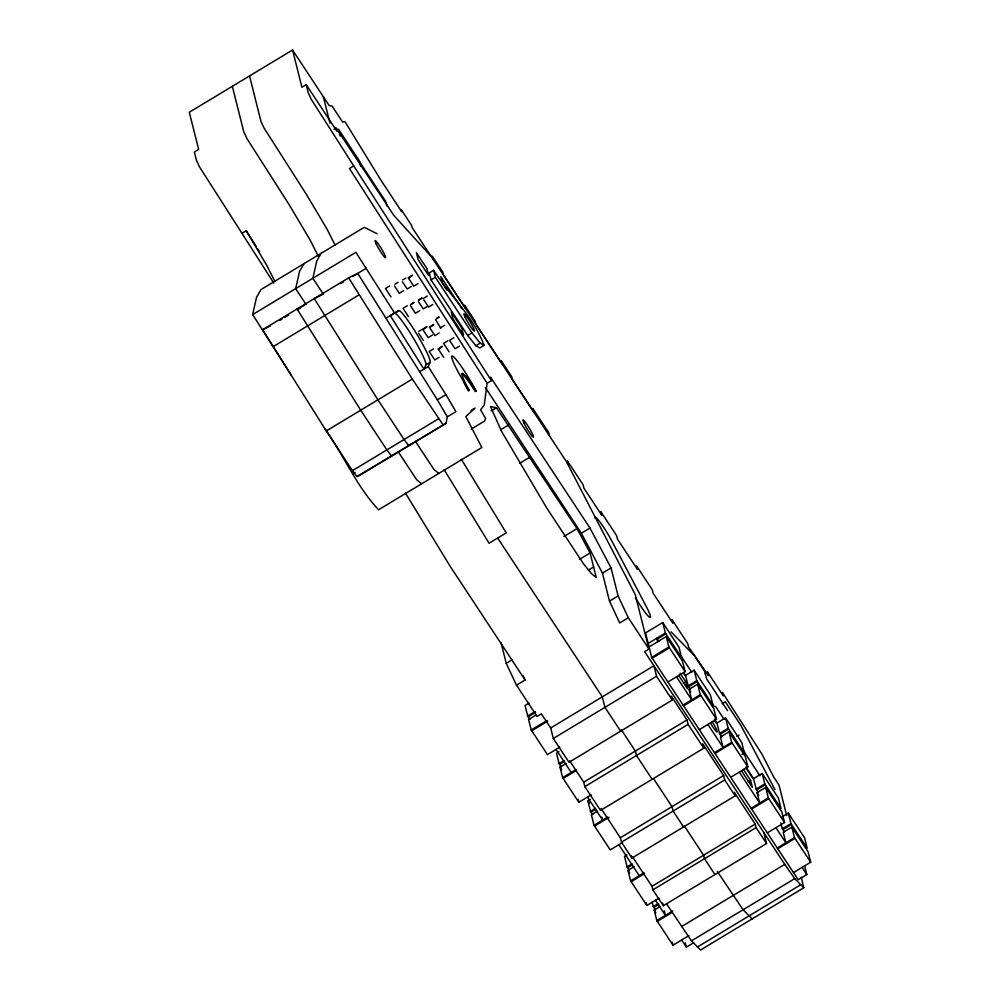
<?xml version="1.0" encoding="UTF-8"?>
<svg xmlns="http://www.w3.org/2000/svg" width="1000" height="1000" viewBox="0 0 1000 1000"><rect width="100%" height="100%" fill="white"/><g stroke="black" fill="none" stroke-linecap="round" stroke-linejoin="round"><path stroke-width="1.5" d="M487.113 383.263L491.425 380.662L353.75 165.925L349.45 168.525L487.113 383.263L484.237 405.075L480.613 409.9L485.613 418.537L484.538 421.087L471.3 429.062M446.037 423.312L447.325 416.825L437.337 399.85L357.75 273.412L348.663 277.863L262.625 329.725L326.287 430.95L352.45 470.65L356.9 476.525L360 475.175L446.037 423.312L356.9 476.525M291.337 375.3L252.65 314.575L256.525 297.3L261 289.562L364.25 227.338L377.125 233.725M430.213 362.188L425.913 364.787L423.95 369.162L390.275 315.663L398.488 310.863A30.325 3.362 58.9 0 1 415.625 332.175A30.325 3.362 58.9 0 1 430.213 362.188L428.25 366.562L419.65 371.75M304.025 263.637L299.55 271.375L295.663 288.637L306.125 304.525M321.238 253.263L316.75 261L312.875 278.275L323.338 294.15L314.25 298.612L377.912 399.837L404.075 439.538L408.525 445.412L411.625 444.062M475.075 408.013L465.838 416.55L481.838 447.512L378.587 509.75C356.65 486.625 343.525 454.85 325 428.8M408.925 277.938L412.512 275.212L408.212 277.8L413.75 286.212L418.05 283.625M410.588 304.988L414.175 302.262L410.95 304.212M418.425 300.637L422.013 297.9L418.787 299.85M423.375 329.375L426.962 326.65L422.663 329.237L428.2 337.65L432.5 335.05M430.05 327.312L433.638 324.588L429.338 327.175L434.888 335.588L439.188 333M438.85 349.012L442.438 346.287L438.137 348.888L443.675 357.287M704.95 673.688L707.6 672.087L708.475 675.588L688.562 646.975L687.688 643.475L671.988 619.65L672.875 623.15L653.138 593.2L652.262 589.712L636.562 565.887L637.438 569.388L617.45 539.05L616.575 535.55L600.875 511.725L601.75 515.225L583.95 488.212L583.075 484.712L567.375 460.9L568.25 464.387L412.2 227.638L411.65 225.463L401.188 209.575L401.737 211.762L380.8 180L345.012 121.7L342.55 121.95L332.088 106.075L329.188 105.588L292.562 50L189.312 112.238L198.675 149.475L194.363 152.075L196.438 160.287L199.488 166.887L273.8 283.1M336.987 131.35L306.212 84.65L301.913 87.25L292.562 50M333.963 129.15L336.112 127.863L393.675 215.2L430.975 256.275M241.9 233.35L246.2 230.75L256.275 246.462M252.65 314.575L355.887 252.338L394.588 313.075L398.488 310.863M279.538 320.55L282.137 318.975M284.75 317.413L288.663 315.05M297.787 309.55L300.387 307.975M340.8 283.625L343.413 282.05M352.537 276.55L366.35 268.225M273.238 346.6L359.275 294.738M389.762 285.887L385.462 288.475L391 296.887M394.837 284.237L398.062 282.3M402.713 279.95L405.938 278M433.612 270.3L429.3 272.9L431.062 279.887L467.688 335.475L475.863 345.7L479.787 347.962L484.087 345.363C473.413 316.475 449.938 295.663 433.612 270.3L435.363 277.3L471.987 332.887L480.163 343.113L484.087 345.363M403.612 290.712L399.3 293.3L394.55 286.087M411.488 286.413L407.175 289L402.425 281.8M431.062 279.887L435.363 277.3M385.975 318.263L394.588 313.075M403.013 308.3L407.325 305.712M423.025 298.65L427.325 296.05M419.712 310.675L415.412 313.275L410.662 306.062M427.562 306.312L423.25 308.913L418.5 301.7M432.863 304.462L428.562 307.062L423.812 299.85M436.987 318.175L439.137 316.875L435.55 319.6L440.775 328.25M418.85 331.337L422.075 329.4M440.375 327.887L444.675 325.288M433.512 348.913L429.212 351.512L434.75 359.925L439.062 357.325M447.875 340.8L443.575 343.4L449.113 351.812M453.837 337.738L449.538 340.325L455.075 348.738L459.375 346.138M467.688 335.475L471.987 332.887M326.287 430.95L412.325 379.087L442.938 424.675M475.863 345.7L480.163 343.113M437.337 399.85L445.938 394.663L455.925 411.637L447.325 416.825M461.562 373.862A25.9 2.875 58.9 0 1 475.262 391.512L476.112 391A25.9 2.875 58.9 0 0 462.425 373.338A25.9 2.875 58.9 0 0 469.225 390.387L468.375 390.9A25.9 2.875 58.9 0 1 463.762 382.025M352.45 470.65L438.488 418.8M352.675 473.862L355.138 472.388M471.1 410.412L473.75 408.812M491.15 410.9L496.413 407.725L577.038 528.587L590.112 552.975L596.263 577.45L591.438 573.612L583.425 563.7L546.8 508.125L501.625 431.475L490.5 406.562L496.413 407.725M500.662 429.762L508.263 425.188M519.825 463.225L529.938 457.125M563.888 536.512L577.038 528.587M589.963 528.038L611.075 567.962L618.1 595.938L628.325 617.762L619.712 622.95L609.487 601.125L602.463 573.15L581.35 533.225L589.963 528.038L490.538 377.163L491.425 380.662M579.6 559.312L590.112 552.975M588.375 570.138L593.638 566.962M602.463 573.15L611.075 567.962M569.675 760.863L583.725 782.175L584.837 786.612L600.538 810.425L703.775 748.2L688.088 724.375L686.975 719.938L671.275 696.125L672.262 700.062L569.012 762.288L553.312 738.475L550.688 727.975L541.375 713.85L537.075 716.438L516.475 685.175L506.25 663.363L512.388 659.65M609.487 601.125L618.1 595.938M516.475 685.175L525.075 680L523.162 675.9M529.05 703.125L525.075 705.525L527.712 716.012L529.888 719.312M662.738 622.55L665.375 633.038L681.6 657.65L678.962 647.163L662.738 622.55L645.537 632.925L651.688 657.4L798.188 879.737L806.8 874.55L804.625 865.9M527.712 716.012L535.087 711.575M648.175 643.413L665.375 633.038M528.237 716.8L535.612 712.362M657.288 639.012L665.9 633.825M535.962 715.075L528.587 719.513L531.225 730L547.45 754.613L559.738 747.212M649.05 646.912L666.25 636.538L682.475 661.15L685.113 671.637L667.9 682.013M567.013 462.725L635.25 594.612L648.925 649.025L644.625 651.612L784.762 864.362L794.712 878.637L803.787 887.763L700.55 950L691.462 940.863L666.45 903.725M531.225 730L547.112 720.438M651.688 657.4L668.888 647.025L666.25 636.538M531.75 730.8L547.638 721.225M652.2 658.188L669.412 647.825M550.688 727.975L653.925 665.75L656.562 676.237L672.262 700.062M553.312 738.475L656.562 676.237M558.938 751.688L556.475 753.162L559.113 763.662L561.287 766.95M690.337 689.163L688.162 685.863L685.537 675.375L694.137 670.188L710.35 694.8L712.987 705.288L696.775 680.688L694.137 670.188M683.275 683.275L685.738 681.787L680.1 673.238M559.113 763.662L564.025 760.7M688.162 685.863L696.775 680.688M559.625 764.45L564.55 761.488M688.688 686.663L697.288 681.475M591.138 794.85L578.837 802.262L562.625 777.65L559.987 767.163L566.138 763.45M676.5 676.825L691.688 699.862L689.05 689.362L697.65 684.175L713.863 708.787L716.5 719.287L699.3 729.65M562.625 777.65L576.15 769.5M683.075 705.05L700.288 694.675L697.65 684.175M563.138 778.438L576.375 770.462M683.6 705.837L700.8 695.462M583.725 782.175L686.975 719.938M722.138 703.763L725.362 701.812L740.825 725.288L774.975 789.538M584.837 786.612L688.088 724.375M592.675 814.6L590.5 811.3L587.863 800.812L590.325 799.325M721.737 736.812L719.562 733.512L716.925 723.025L725.525 717.837L741.75 742.438L744.388 752.938L741.925 754.412M590.5 811.3L595.425 808.337M719.562 733.512L728.162 728.325L725.525 717.837M591.025 812.087L595.938 809.125M720.088 734.3L728.688 729.112M597.525 811.1L591.388 814.8L594.012 825.288L610.237 849.9L622.525 842.487M730.688 777.3L747.9 766.925L745.263 756.438L729.05 731.825L720.438 737.013L723.075 747.5L707.9 724.463M736.925 736.375L739.075 735.075M594.012 825.288L607.537 817.138M714.475 752.688L731.675 742.312L729.05 731.825M594.538 826.075L609.1 817.3M714.987 753.475L732.2 743.1M632.725 857.113L651.975 886.338L652.862 889.837L663.325 905.713L766.575 843.475L756.1 827.6L755.225 824.1L734.3 792.337L735.175 795.837L631.925 858.075L621.462 842.188L620.35 837.763L723.6 775.525L702.663 743.763L703.775 748.2M621.462 842.188L724.712 779.963L723.6 775.525M626.95 854.912L624.5 856.388L627.125 866.888L629.3 870.175M748.15 781.838L750.612 780.35L743.363 769.362M758.363 792.387L756.188 789.1L753.55 778.6L762.163 773.413L778.375 798.025L781.012 808.512L764.788 783.913L762.163 773.413M627.125 866.888L632.05 863.925M756.188 789.1L764.788 783.913M627.65 867.675L632.562 864.712M756.712 789.887L765.312 784.7M659.15 898.075L646.862 905.487L630.65 880.875L628.013 870.387L634.15 866.675M739.287 772.113L759.7 803.088L757.062 792.588L765.675 787.4L781.888 812.013L784.525 822.513L767.312 832.875M630.65 880.875L644.163 872.725M751.1 808.275L768.312 797.9L765.675 787.4M631.163 881.663L644.4 873.688M751.625 809.062L768.825 798.688M651.975 886.338L755.225 824.1M652.862 889.837L756.1 827.6M782.175 816.825L788.325 813.112L804.538 837.725L807.175 848.225L790.95 823.612L788.325 813.112M655.462 909.887L653.288 906.587L658.213 903.625M784.525 832.087L782.35 828.8L790.95 823.612M653.812 907.375L658.725 904.412M782.875 829.587L791.475 824.4M689 935.55L673.025 945.188L656.812 920.575L654.175 910.088L660.312 906.375M793.475 872.588L810.688 862.212L808.05 851.712L791.838 827.113L783.225 832.288L785.863 842.788L775.925 827.688M656.812 920.575L672.788 910.95M777.262 847.975L794.475 837.6L791.838 827.113M657.325 921.363L671.888 912.588M777.775 848.763L794.987 838.388M681.525 926.6L784.762 864.362M691.462 940.863L794.712 878.637M681.625 940L686.338 947.15L693.713 942.7M697.513 946.95L800.763 884.725M304.825 305.163L297.038 308.975L360.712 410.213L386.875 449.913L391.312 455.788L394.425 454.438M262.625 329.725L270.413 325.9M438.812 473.45L433.837 469.325L415.412 441.375M421.6 483.812L416.625 479.7L398.212 451.75M752.163 918.888L743.088 909.75L717.237 871.338M671.05 631.85L694.325 655.575L704.788 671.462L706.65 678.875L727.588 710.638M707.6 672.087L723.3 695.913L722.425 692.412L761.9 754.05L773.8 777.163L779.025 785.1L786.65 815.45M461.938 308.7L440.838 276.688L442.587 283.675L446.812 290.087M359.562 161.75L385.725 201.45L386.85 205.95M715.487 706.275L724.062 719.287M680.662 655.462L691.812 672.35M711.525 702.237L714.412 706.762M742.075 748.662L759.963 775.812M728.162 728.325L744.388 752.938M668.888 647.025L685.113 671.637M700.288 694.675L716.5 719.287M731.675 742.312L747.9 766.925M768.312 797.9L784.525 822.513M794.475 837.6L810.688 862.212M683.85 672.812L685.537 675.375M714.4 719.175L716.925 723.025M745.9 766.988L753.55 778.6M683.7 673.462L685.413 676.075M714.613 720.387L716.338 723M746.4 768.612L753.275 779.05M658.95 641.525L656.775 638.225L657.65 641.725M689.05 689.362L690.75 691.963M757.062 792.588L758.775 795.188M678.637 675.35L687.487 688.787L685.738 681.787M741.9 771.475L752.362 787.35L750.612 780.35M802.087 867.4L806.8 874.55M485.363 387.55L581.35 533.225M628.325 617.762L648.925 649.025M724.712 779.963L735.175 795.837M403.812 309.5L408.562 316.712M418.575 333.188L423.325 340.4M497.663 538.05L602.3 696.862L604.938 707.35L620.638 731.175M621.3 729.75L635.35 751.062L636.462 755.487L652.163 779.312M653.55 778.688L671.975 806.637L673.088 811.075L683.55 826.95M684.35 826L703.6 855.212L704.488 858.713L714.95 874.6M525.075 680L450.337 566.575L405.438 493.05M601.1 808.538L620.35 837.763M556.05 749.425L571.225 772.463M587.45 797.075L602.625 820.1L601.875 817.113M618.837 844.712L639.25 875.688M655.462 900.3L665.413 915.387L664.287 910.888M587.863 800.812L589.575 803.4M559.987 767.163L561.7 769.75M628.013 870.387L629.712 872.975M654.175 910.088L655.875 912.675M257.95 249.088L259.625 251.7M353.75 165.925L311.337 99.462L308.288 92.875L306.212 84.65M428.25 366.562L445.938 394.663M348.663 277.863L412.325 379.087M461.362 459.338L506.262 532.863L489.05 543.237L444.162 469.712M246.2 230.75L266.825 265.45L274.837 281.325M335.062 245.025L327.062 229.15L306.425 194.45L264.025 127.987L260.963 121.4L249.537 75.925M318.525 256.712L309.85 239.525L289.212 204.825L246.812 138.363L243.75 131.762L232.338 86.3M780.85 822.8L782.35 828.8M763.838 832.6L766.575 843.475M685.25 942.825L686.338 947.15M549.5 435.925L548.612 432.425L532.925 408.612L533.737 411.875L512.425 379.525L511.7 376.637L501.225 360.763L501.95 363.638L475.788 323.938L475.062 321.05L464.6 305.175L465.325 308.05L443.5 274.938L442.788 272.062L432.312 256.175L433.125 259.4M662.638 902.987L663.325 905.713M672.275 942.188L673.025 945.188M652.163 902.087L653.288 906.587M646.112 902.487L646.862 905.487M631.337 855.738L631.925 858.075M578.088 799.262L578.837 802.262M501.062 642.738L506.25 663.363M360.688 166.25L359.325 160.825L338.4 129.062L340.15 136.05M323.338 96.7L329.963 123.112M801.312 877.2L803.787 887.763M635.487 597.8A23.012 2.55 58.9 0 0 649.262 617.075A23.012 2.55 58.9 0 0 645.9 605.788L612.562 542.375A20.213 2.237 58.9 0 0 600.862 523.237A20.213 2.237 58.9 0 0 595.05 518.138M469.225 390.387A28.112 3.113 58.9 0 1 452.175 355.988A28.112 3.113 58.9 0 1 476.112 391M394.188 313.463A30.325 3.362 58.9 0 1 411.325 334.762A30.325 3.362 58.9 0 1 425.913 364.787M712.025 721.338A10.113 1.125 58.9 0 1 717.138 731.925A10.113 1.125 58.9 0 1 710.413 722.962M426.863 268.525L416.4 252.65L418.15 259.637L428.625 275.525L426.863 268.525M461.737 327.975L451.275 312.087L453.038 319.088L463.5 334.963L461.737 327.975M376.25 244.025A10.113 1.125 58.9 0 0 385.312 257.775A10.113 1.125 58.9 0 0 379.462 245.65A10.113 1.125 58.9 0 0 376.25 244.025M524.087 423.387A10.113 1.125 58.9 0 0 533.15 437.137A10.113 1.125 58.9 0 0 527.3 425.012A10.113 1.125 58.9 0 0 524.087 423.387M465.087 317.275A10.113 1.125 58.9 0 0 474.15 331.037A10.113 1.125 58.9 0 0 468.3 318.913A10.113 1.125 58.9 0 0 465.087 317.275"/></g></svg>
